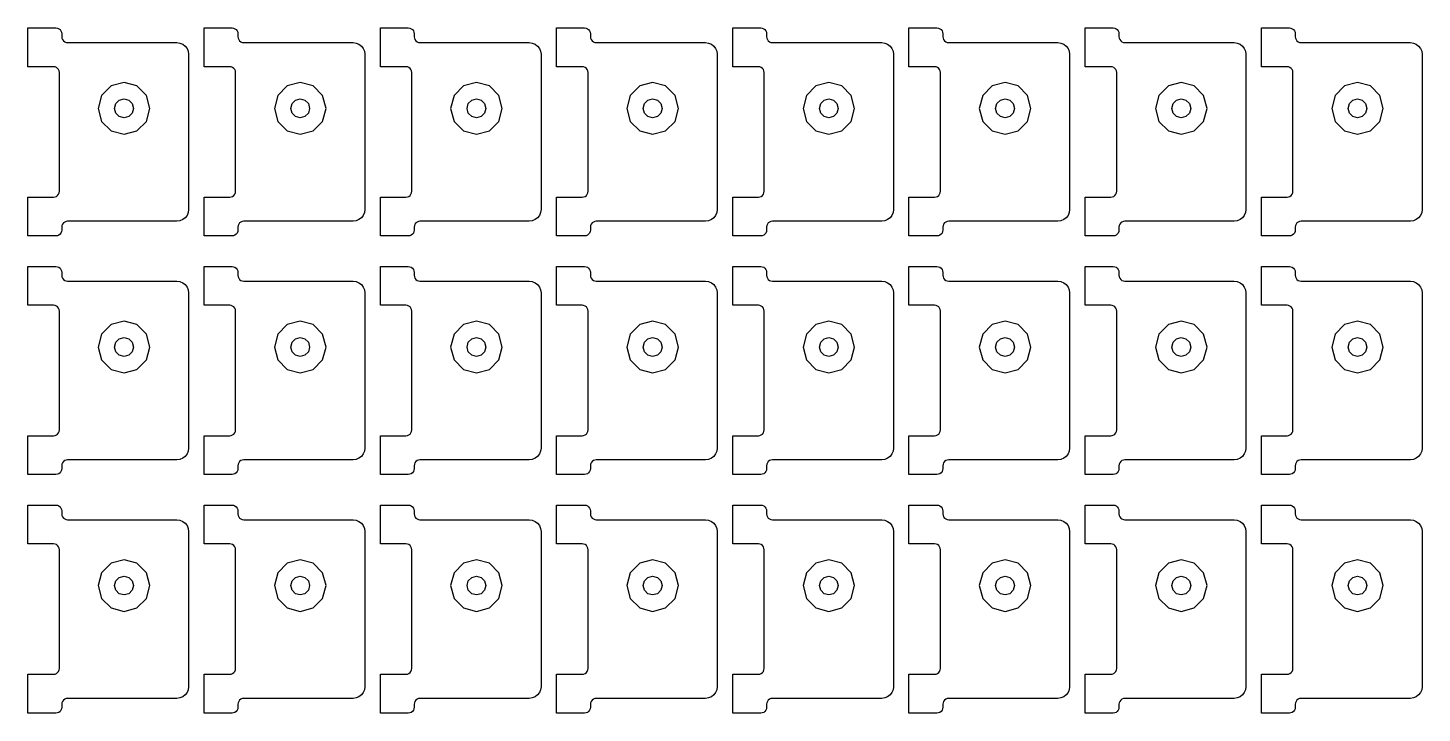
# Model space of a CAD drawing. Extents: x 11 to 212, y 11 to 212.
# Drawn here: x 67 to 80.96, y 97.02 to 103.88 of the extents above; entities that cross this region are included whole.
import ezdxf

# ---------------------------------------------------------------- set-up
doc = ezdxf.new("R2010")
doc.units = 0
doc.layers.add('G', color=7, linetype='continuous')

msp = doc.modelspace()

# ---------------------------------------------------------------- linework, layer by layer
at = {"layer": 'G'}
for points in [[(67.259, 102.188), (67.274, 102.19), (67.288, 102.196), (67.3, 102.205), (67.31, 102.218), (67.316, 102.232), (67.318, 102.247), (67.318, 103.435), (67.316, 103.451), (67.31, 103.465), (67.3, 103.477), (67.288, 103.486), (67.274, 103.492), (67.259, 103.494), (67.002, 103.494), (67.002, 103.882), (67.282, 103.882), (67.298, 103.88), (67.312, 103.874), (67.324, 103.865), (67.333, 103.853), (67.339, 103.839), (67.341, 103.824), (67.341, 103.794), (67.343, 103.779), (67.349, 103.765), (67.358, 103.753), (67.371, 103.743), (67.385, 103.737), (67.4, 103.735), (68.494, 103.735), (68.525, 103.731), (68.553, 103.72), (68.577, 103.701), (68.596, 103.676), (68.608, 103.648), (68.612, 103.618), (68.612, 102.065), (68.608, 102.034), (68.596, 102.006), (68.577, 101.982), (68.553, 101.963), (68.525, 101.951), (68.494, 101.947), (67.4, 101.947), (67.385, 101.945), (67.371, 101.939), (67.358, 101.93), (67.349, 101.918), (67.343, 101.903), (67.341, 101.888), (67.341, 101.859), (67.339, 101.844), (67.333, 101.829), (67.324, 101.817), (67.312, 101.808), (67.298, 101.802), (67.282, 101.8), (67.002, 101.8), (67.002, 102.188)], [(69.024, 102.188), (69.039, 102.19), (69.053, 102.196), (69.065, 102.205), (69.074, 102.218), (69.08, 102.232), (69.082, 102.247), (69.082, 103.435), (69.08, 103.451), (69.074, 103.465), (69.065, 103.477), (69.053, 103.486), (69.039, 103.492), (69.024, 103.494), (68.767, 103.494), (68.767, 103.882), (69.047, 103.882), (69.062, 103.88), (69.076, 103.874), (69.089, 103.865), (69.098, 103.853), (69.104, 103.839), (69.106, 103.824), (69.106, 103.794), (69.108, 103.779), (69.114, 103.765), (69.123, 103.753), (69.135, 103.743), (69.149, 103.737), (69.165, 103.735), (70.259, 103.735), (70.289, 103.731), (70.318, 103.72), (70.342, 103.701), (70.361, 103.676), (70.372, 103.648), (70.376, 103.618), (70.376, 102.065), (70.372, 102.034), (70.361, 102.006), (70.342, 101.982), (70.318, 101.963), (70.289, 101.951), (70.259, 101.947), (69.165, 101.947), (69.149, 101.945), (69.135, 101.939), (69.123, 101.93), (69.114, 101.918), (69.108, 101.903), (69.106, 101.888), (69.106, 101.859), (69.104, 101.844), (69.098, 101.829), (69.089, 101.817), (69.076, 101.808), (69.062, 101.802), (69.047, 101.8), (68.767, 101.8), (68.767, 102.188)], [(70.788, 102.188), (70.803, 102.19), (70.818, 102.196), (70.83, 102.205), (70.839, 102.218), (70.845, 102.232), (70.847, 102.247), (70.847, 103.435), (70.845, 103.451), (70.839, 103.465), (70.83, 103.477), (70.818, 103.486), (70.803, 103.492), (70.788, 103.494), (70.532, 103.494), (70.532, 103.882), (70.812, 103.882), (70.827, 103.88), (70.841, 103.874), (70.853, 103.865), (70.863, 103.853), (70.869, 103.839), (70.871, 103.824), (70.871, 103.794), (70.873, 103.779), (70.878, 103.765), (70.888, 103.753), (70.9, 103.743), (70.914, 103.737), (70.929, 103.735), (72.024, 103.735), (72.054, 103.731), (72.082, 103.72), (72.107, 103.701), (72.125, 103.676), (72.137, 103.648), (72.141, 103.618), (72.141, 102.065), (72.137, 102.034), (72.125, 102.006), (72.107, 101.982), (72.082, 101.963), (72.054, 101.951), (72.024, 101.947), (70.929, 101.947), (70.914, 101.945), (70.9, 101.939), (70.888, 101.93), (70.878, 101.918), (70.873, 101.903), (70.871, 101.888), (70.871, 101.859), (70.869, 101.844), (70.863, 101.829), (70.853, 101.817), (70.841, 101.808), (70.827, 101.802), (70.812, 101.8), (70.532, 101.8), (70.532, 102.188)], [(72.553, 102.188), (72.568, 102.19), (72.582, 102.196), (72.595, 102.205), (72.604, 102.218), (72.61, 102.232), (72.612, 102.247), (72.612, 103.435), (72.61, 103.451), (72.604, 103.465), (72.595, 103.477), (72.582, 103.486), (72.568, 103.492), (72.553, 103.494), (72.296, 103.494), (72.296, 103.882), (72.576, 103.882), (72.592, 103.88), (72.606, 103.874), (72.618, 103.865), (72.627, 103.853), (72.633, 103.839), (72.635, 103.824), (72.635, 103.794), (72.637, 103.779), (72.643, 103.765), (72.653, 103.753), (72.665, 103.743), (72.679, 103.737), (72.694, 103.735), (73.788, 103.735), (73.819, 103.731), (73.847, 103.72), (73.871, 103.701), (73.89, 103.676), (73.902, 103.648), (73.906, 103.618), (73.906, 102.065), (73.902, 102.034), (73.89, 102.006), (73.871, 101.982), (73.847, 101.963), (73.819, 101.951), (73.788, 101.947), (72.694, 101.947), (72.679, 101.945), (72.665, 101.939), (72.653, 101.93), (72.643, 101.918), (72.637, 101.903), (72.635, 101.888), (72.635, 101.859), (72.633, 101.844), (72.627, 101.829), (72.618, 101.817), (72.606, 101.808), (72.592, 101.802), (72.576, 101.8), (72.296, 101.8), (72.296, 102.188)], [(74.318, 102.188), (74.333, 102.19), (74.347, 102.196), (74.359, 102.205), (74.369, 102.218), (74.374, 102.232), (74.376, 102.247), (74.376, 103.435), (74.374, 103.451), (74.369, 103.465), (74.359, 103.477), (74.347, 103.486), (74.333, 103.492), (74.318, 103.494), (74.061, 103.494), (74.061, 103.882), (74.341, 103.882), (74.356, 103.88), (74.371, 103.874), (74.383, 103.865), (74.392, 103.853), (74.398, 103.839), (74.4, 103.824), (74.4, 103.794), (74.402, 103.779), (74.408, 103.765), (74.417, 103.753), (74.429, 103.743), (74.444, 103.737), (74.459, 103.735), (75.553, 103.735), (75.583, 103.731), (75.612, 103.72), (75.636, 103.701), (75.655, 103.676), (75.667, 103.648), (75.671, 103.618), (75.671, 102.065), (75.667, 102.034), (75.655, 102.006), (75.636, 101.982), (75.612, 101.963), (75.583, 101.951), (75.553, 101.947), (74.459, 101.947), (74.444, 101.945), (74.429, 101.939), (74.417, 101.93), (74.408, 101.918), (74.402, 101.903), (74.4, 101.888), (74.4, 101.859), (74.398, 101.844), (74.392, 101.829), (74.383, 101.817), (74.371, 101.808), (74.356, 101.802), (74.341, 101.8), (74.061, 101.8), (74.061, 102.188)], [(76.082, 102.188), (76.098, 102.19), (76.112, 102.196), (76.124, 102.205), (76.133, 102.218), (76.139, 102.232), (76.141, 102.247), (76.141, 103.435), (76.139, 103.451), (76.133, 103.465), (76.124, 103.477), (76.112, 103.486), (76.098, 103.492), (76.082, 103.494), (75.826, 103.494), (75.826, 103.882), (76.106, 103.882), (76.121, 103.88), (76.135, 103.874), (76.147, 103.865), (76.157, 103.853), (76.163, 103.839), (76.165, 103.824), (76.165, 103.794), (76.167, 103.779), (76.173, 103.765), (76.182, 103.753), (76.194, 103.743), (76.208, 103.737), (76.224, 103.735), (77.318, 103.735), (77.348, 103.731), (77.376, 103.72), (77.401, 103.701), (77.42, 103.676), (77.431, 103.648), (77.435, 103.618), (77.435, 102.065), (77.431, 102.034), (77.42, 102.006), (77.401, 101.982), (77.376, 101.963), (77.348, 101.951), (77.318, 101.947), (76.224, 101.947), (76.208, 101.945), (76.194, 101.939), (76.182, 101.93), (76.173, 101.918), (76.167, 101.903), (76.165, 101.888), (76.165, 101.859), (76.163, 101.844), (76.157, 101.829), (76.147, 101.817), (76.135, 101.808), (76.121, 101.802), (76.106, 101.8), (75.826, 101.8), (75.826, 102.188)], [(77.847, 102.188), (77.862, 102.19), (77.876, 102.196), (77.889, 102.205), (77.898, 102.218), (77.904, 102.232), (77.906, 102.247), (77.906, 103.435), (77.904, 103.451), (77.898, 103.465), (77.889, 103.477), (77.876, 103.486), (77.862, 103.492), (77.847, 103.494), (77.591, 103.494), (77.591, 103.882), (77.871, 103.882), (77.886, 103.88), (77.9, 103.874), (77.912, 103.865), (77.922, 103.853), (77.927, 103.839), (77.929, 103.824), (77.929, 103.794), (77.931, 103.779), (77.937, 103.765), (77.947, 103.753), (77.959, 103.743), (77.973, 103.737), (77.988, 103.735), (79.082, 103.735), (79.113, 103.731), (79.141, 103.72), (79.166, 103.701), (79.184, 103.676), (79.196, 103.648), (79.2, 103.618), (79.2, 102.065), (79.196, 102.034), (79.184, 102.006), (79.166, 101.982), (79.141, 101.963), (79.113, 101.951), (79.082, 101.947), (77.988, 101.947), (77.973, 101.945), (77.959, 101.939), (77.947, 101.93), (77.937, 101.918), (77.931, 101.903), (77.929, 101.888), (77.929, 101.859), (77.927, 101.844), (77.922, 101.829), (77.912, 101.817), (77.9, 101.808), (77.886, 101.802), (77.871, 101.8), (77.591, 101.8), (77.591, 102.188)], [(79.612, 102.188), (79.627, 102.19), (79.641, 102.196), (79.653, 102.205), (79.663, 102.218), (79.669, 102.232), (79.671, 102.247), (79.671, 103.435), (79.669, 103.451), (79.663, 103.465), (79.653, 103.477), (79.641, 103.486), (79.627, 103.492), (79.612, 103.494), (79.355, 103.494), (79.355, 103.882), (79.635, 103.882), (79.651, 103.88), (79.665, 103.874), (79.677, 103.865), (79.686, 103.853), (79.692, 103.839), (79.694, 103.824), (79.694, 103.794), (79.696, 103.779), (79.702, 103.765), (79.711, 103.753), (79.724, 103.743), (79.738, 103.737), (79.753, 103.735), (80.847, 103.735), (80.878, 103.731), (80.906, 103.72), (80.93, 103.701), (80.949, 103.676), (80.961, 103.648), (80.965, 103.618), (80.965, 102.065), (80.961, 102.034), (80.949, 102.006), (80.93, 101.982), (80.906, 101.963), (80.878, 101.951), (80.847, 101.947), (79.753, 101.947), (79.738, 101.945), (79.724, 101.939), (79.711, 101.93), (79.702, 101.918), (79.696, 101.903), (79.694, 101.888), (79.694, 101.859), (79.692, 101.844), (79.686, 101.829), (79.677, 101.817), (79.665, 101.808), (79.651, 101.802), (79.635, 101.8), (79.355, 101.8), (79.355, 102.188)], [(68.189, 102.947), (68.224, 103.076), (68.189, 103.206), (68.094, 103.301), (67.965, 103.335), (67.835, 103.301), (67.741, 103.206), (67.706, 103.076), (67.741, 102.947), (67.835, 102.852), (67.965, 102.818), (68.094, 102.852)], [(69.954, 102.947), (69.988, 103.076), (69.954, 103.206), (69.859, 103.301), (69.729, 103.335), (69.6, 103.301), (69.505, 103.206), (69.471, 103.076), (69.505, 102.947), (69.6, 102.852), (69.729, 102.818), (69.859, 102.852)], [(71.718, 102.947), (71.753, 103.076), (71.718, 103.206), (71.624, 103.301), (71.494, 103.335), (71.365, 103.301), (71.27, 103.206), (71.235, 103.076), (71.27, 102.947), (71.365, 102.852), (71.494, 102.818), (71.624, 102.852)], [(73.483, 102.947), (73.518, 103.076), (73.483, 103.206), (73.388, 103.301), (73.259, 103.335), (73.129, 103.301), (73.035, 103.206), (73, 103.076), (73.035, 102.947), (73.129, 102.852), (73.259, 102.818), (73.388, 102.852)], [(75.248, 102.947), (75.282, 103.076), (75.248, 103.206), (75.153, 103.301), (75.024, 103.335), (74.894, 103.301), (74.799, 103.206), (74.765, 103.076), (74.799, 102.947), (74.894, 102.852), (75.024, 102.818), (75.153, 102.852)], [(77.012, 102.947), (77.047, 103.076), (77.012, 103.206), (76.918, 103.301), (76.788, 103.335), (76.659, 103.301), (76.564, 103.206), (76.529, 103.076), (76.564, 102.947), (76.659, 102.852), (76.788, 102.818), (76.918, 102.852)], [(78.777, 102.947), (78.812, 103.076), (78.777, 103.206), (78.682, 103.301), (78.553, 103.335), (78.424, 103.301), (78.329, 103.206), (78.294, 103.076), (78.329, 102.947), (78.424, 102.852), (78.553, 102.818), (78.682, 102.852)], [(80.542, 102.947), (80.576, 103.076), (80.542, 103.206), (80.447, 103.301), (80.318, 103.335), (80.188, 103.301), (80.093, 103.206), (80.059, 103.076), (80.093, 102.947), (80.188, 102.852), (80.318, 102.818), (80.447, 102.852)], [(68.059, 103.076), (68.046, 103.029), (68.012, 102.995), (67.965, 102.982), (67.918, 102.995), (67.883, 103.029), (67.871, 103.076), (67.883, 103.124), (67.918, 103.158), (67.965, 103.171), (68.012, 103.158), (68.046, 103.124)], [(69.824, 103.076), (69.811, 103.029), (69.776, 102.995), (69.729, 102.982), (69.682, 102.995), (69.648, 103.029), (69.635, 103.076), (69.648, 103.124), (69.682, 103.158), (69.729, 103.171), (69.776, 103.158), (69.811, 103.124)], [(71.588, 103.076), (71.576, 103.029), (71.541, 102.995), (71.494, 102.982), (71.447, 102.995), (71.413, 103.029), (71.4, 103.076), (71.413, 103.124), (71.447, 103.158), (71.494, 103.171), (71.541, 103.158), (71.576, 103.124)], [(73.353, 103.076), (73.34, 103.029), (73.306, 102.995), (73.259, 102.982), (73.212, 102.995), (73.177, 103.029), (73.165, 103.076), (73.177, 103.124), (73.212, 103.158), (73.259, 103.171), (73.306, 103.158), (73.34, 103.124)], [(75.118, 103.076), (75.105, 103.029), (75.071, 102.995), (75.024, 102.982), (74.976, 102.995), (74.942, 103.029), (74.929, 103.076), (74.942, 103.124), (74.976, 103.158), (75.024, 103.171), (75.071, 103.158), (75.105, 103.124)], [(76.882, 103.076), (76.87, 103.029), (76.835, 102.995), (76.788, 102.982), (76.741, 102.995), (76.707, 103.029), (76.694, 103.076), (76.707, 103.124), (76.741, 103.158), (76.788, 103.171), (76.835, 103.158), (76.87, 103.124)], [(78.647, 103.076), (78.634, 103.029), (78.6, 102.995), (78.553, 102.982), (78.506, 102.995), (78.471, 103.029), (78.459, 103.076), (78.471, 103.124), (78.506, 103.158), (78.553, 103.171), (78.6, 103.158), (78.634, 103.124)], [(80.412, 103.076), (80.399, 103.029), (80.365, 102.995), (80.318, 102.982), (80.271, 102.995), (80.236, 103.029), (80.224, 103.076), (80.236, 103.124), (80.271, 103.158), (80.318, 103.171), (80.365, 103.158), (80.399, 103.124)], [(67.259, 99.8), (67.274, 99.802), (67.288, 99.808), (67.3, 99.817), (67.31, 99.829), (67.316, 99.844), (67.318, 99.859), (67.318, 101.047), (67.316, 101.062), (67.31, 101.076), (67.3, 101.089), (67.288, 101.098), (67.274, 101.104), (67.259, 101.106), (67.002, 101.106), (67.002, 101.494), (67.282, 101.494), (67.298, 101.492), (67.312, 101.486), (67.324, 101.477), (67.333, 101.465), (67.339, 101.451), (67.341, 101.435), (67.341, 101.406), (67.343, 101.391), (67.349, 101.376), (67.358, 101.364), (67.371, 101.355), (67.385, 101.349), (67.4, 101.347), (68.494, 101.347), (68.525, 101.343), (68.553, 101.331), (68.577, 101.313), (68.596, 101.288), (68.608, 101.26), (68.612, 101.229), (68.612, 99.676), (68.608, 99.646), (68.596, 99.618), (68.577, 99.593), (68.553, 99.575), (68.525, 99.563), (68.494, 99.559), (67.4, 99.559), (67.385, 99.557), (67.371, 99.551), (67.358, 99.542), (67.349, 99.529), (67.343, 99.515), (67.341, 99.5), (67.341, 99.471), (67.339, 99.455), (67.333, 99.441), (67.324, 99.429), (67.312, 99.42), (67.298, 99.414), (67.282, 99.412), (67.002, 99.412), (67.002, 99.8)], [(69.024, 99.8), (69.039, 99.802), (69.053, 99.808), (69.065, 99.817), (69.074, 99.829), (69.08, 99.844), (69.082, 99.859), (69.082, 101.047), (69.08, 101.062), (69.074, 101.076), (69.065, 101.089), (69.053, 101.098), (69.039, 101.104), (69.024, 101.106), (68.767, 101.106), (68.767, 101.494), (69.047, 101.494), (69.062, 101.492), (69.076, 101.486), (69.089, 101.477), (69.098, 101.465), (69.104, 101.451), (69.106, 101.435), (69.106, 101.406), (69.108, 101.391), (69.114, 101.376), (69.123, 101.364), (69.135, 101.355), (69.149, 101.349), (69.165, 101.347), (70.259, 101.347), (70.289, 101.343), (70.318, 101.331), (70.342, 101.313), (70.361, 101.288), (70.372, 101.26), (70.376, 101.229), (70.376, 99.676), (70.372, 99.646), (70.361, 99.618), (70.342, 99.593), (70.318, 99.575), (70.289, 99.563), (70.259, 99.559), (69.165, 99.559), (69.149, 99.557), (69.135, 99.551), (69.123, 99.542), (69.114, 99.529), (69.108, 99.515), (69.106, 99.5), (69.106, 99.471), (69.104, 99.455), (69.098, 99.441), (69.089, 99.429), (69.076, 99.42), (69.062, 99.414), (69.047, 99.412), (68.767, 99.412), (68.767, 99.8)], [(70.788, 99.8), (70.803, 99.802), (70.818, 99.808), (70.83, 99.817), (70.839, 99.829), (70.845, 99.844), (70.847, 99.859), (70.847, 101.047), (70.845, 101.062), (70.839, 101.076), (70.83, 101.089), (70.818, 101.098), (70.803, 101.104), (70.788, 101.106), (70.532, 101.106), (70.532, 101.494), (70.812, 101.494), (70.827, 101.492), (70.841, 101.486), (70.853, 101.477), (70.863, 101.465), (70.869, 101.451), (70.871, 101.435), (70.871, 101.406), (70.873, 101.391), (70.878, 101.376), (70.888, 101.364), (70.9, 101.355), (70.914, 101.349), (70.929, 101.347), (72.024, 101.347), (72.054, 101.343), (72.082, 101.331), (72.107, 101.313), (72.125, 101.288), (72.137, 101.26), (72.141, 101.229), (72.141, 99.676), (72.137, 99.646), (72.125, 99.618), (72.107, 99.593), (72.082, 99.575), (72.054, 99.563), (72.024, 99.559), (70.929, 99.559), (70.914, 99.557), (70.9, 99.551), (70.888, 99.542), (70.878, 99.529), (70.873, 99.515), (70.871, 99.5), (70.871, 99.471), (70.869, 99.455), (70.863, 99.441), (70.853, 99.429), (70.841, 99.42), (70.827, 99.414), (70.812, 99.412), (70.532, 99.412), (70.532, 99.8)], [(72.553, 99.8), (72.568, 99.802), (72.582, 99.808), (72.595, 99.817), (72.604, 99.829), (72.61, 99.844), (72.612, 99.859), (72.612, 101.047), (72.61, 101.062), (72.604, 101.076), (72.595, 101.089), (72.582, 101.098), (72.568, 101.104), (72.553, 101.106), (72.296, 101.106), (72.296, 101.494), (72.576, 101.494), (72.592, 101.492), (72.606, 101.486), (72.618, 101.477), (72.627, 101.465), (72.633, 101.451), (72.635, 101.435), (72.635, 101.406), (72.637, 101.391), (72.643, 101.376), (72.653, 101.364), (72.665, 101.355), (72.679, 101.349), (72.694, 101.347), (73.788, 101.347), (73.819, 101.343), (73.847, 101.331), (73.871, 101.313), (73.89, 101.288), (73.902, 101.26), (73.906, 101.229), (73.906, 99.676), (73.902, 99.646), (73.89, 99.618), (73.871, 99.593), (73.847, 99.575), (73.819, 99.563), (73.788, 99.559), (72.694, 99.559), (72.679, 99.557), (72.665, 99.551), (72.653, 99.542), (72.643, 99.529), (72.637, 99.515), (72.635, 99.5), (72.635, 99.471), (72.633, 99.455), (72.627, 99.441), (72.618, 99.429), (72.606, 99.42), (72.592, 99.414), (72.576, 99.412), (72.296, 99.412), (72.296, 99.8)], [(74.318, 99.8), (74.333, 99.802), (74.347, 99.808), (74.359, 99.817), (74.369, 99.829), (74.374, 99.844), (74.376, 99.859), (74.376, 101.047), (74.374, 101.062), (74.369, 101.076), (74.359, 101.089), (74.347, 101.098), (74.333, 101.104), (74.318, 101.106), (74.061, 101.106), (74.061, 101.494), (74.341, 101.494), (74.356, 101.492), (74.371, 101.486), (74.383, 101.477), (74.392, 101.465), (74.398, 101.451), (74.4, 101.435), (74.4, 101.406), (74.402, 101.391), (74.408, 101.376), (74.417, 101.364), (74.429, 101.355), (74.444, 101.349), (74.459, 101.347), (75.553, 101.347), (75.583, 101.343), (75.612, 101.331), (75.636, 101.313), (75.655, 101.288), (75.667, 101.26), (75.671, 101.229), (75.671, 99.676), (75.667, 99.646), (75.655, 99.618), (75.636, 99.593), (75.612, 99.575), (75.583, 99.563), (75.553, 99.559), (74.459, 99.559), (74.444, 99.557), (74.429, 99.551), (74.417, 99.542), (74.408, 99.529), (74.402, 99.515), (74.4, 99.5), (74.4, 99.471), (74.398, 99.455), (74.392, 99.441), (74.383, 99.429), (74.371, 99.42), (74.356, 99.414), (74.341, 99.412), (74.061, 99.412), (74.061, 99.8)], [(76.082, 99.8), (76.098, 99.802), (76.112, 99.808), (76.124, 99.817), (76.133, 99.829), (76.139, 99.844), (76.141, 99.859), (76.141, 101.047), (76.139, 101.062), (76.133, 101.076), (76.124, 101.089), (76.112, 101.098), (76.098, 101.104), (76.082, 101.106), (75.826, 101.106), (75.826, 101.494), (76.106, 101.494), (76.121, 101.492), (76.135, 101.486), (76.147, 101.477), (76.157, 101.465), (76.163, 101.451), (76.165, 101.435), (76.165, 101.406), (76.167, 101.391), (76.173, 101.376), (76.182, 101.364), (76.194, 101.355), (76.208, 101.349), (76.224, 101.347), (77.318, 101.347), (77.348, 101.343), (77.376, 101.331), (77.401, 101.313), (77.42, 101.288), (77.431, 101.26), (77.435, 101.229), (77.435, 99.676), (77.431, 99.646), (77.42, 99.618), (77.401, 99.593), (77.376, 99.575), (77.348, 99.563), (77.318, 99.559), (76.224, 99.559), (76.208, 99.557), (76.194, 99.551), (76.182, 99.542), (76.173, 99.529), (76.167, 99.515), (76.165, 99.5), (76.165, 99.471), (76.163, 99.455), (76.157, 99.441), (76.147, 99.429), (76.135, 99.42), (76.121, 99.414), (76.106, 99.412), (75.826, 99.412), (75.826, 99.8)], [(77.847, 99.8), (77.862, 99.802), (77.876, 99.808), (77.889, 99.817), (77.898, 99.829), (77.904, 99.844), (77.906, 99.859), (77.906, 101.047), (77.904, 101.062), (77.898, 101.076), (77.889, 101.089), (77.876, 101.098), (77.862, 101.104), (77.847, 101.106), (77.591, 101.106), (77.591, 101.494), (77.871, 101.494), (77.886, 101.492), (77.9, 101.486), (77.912, 101.477), (77.922, 101.465), (77.927, 101.451), (77.929, 101.435), (77.929, 101.406), (77.931, 101.391), (77.937, 101.376), (77.947, 101.364), (77.959, 101.355), (77.973, 101.349), (77.988, 101.347), (79.082, 101.347), (79.113, 101.343), (79.141, 101.331), (79.166, 101.313), (79.184, 101.288), (79.196, 101.26), (79.2, 101.229), (79.2, 99.676), (79.196, 99.646), (79.184, 99.618), (79.166, 99.593), (79.141, 99.575), (79.113, 99.563), (79.082, 99.559), (77.988, 99.559), (77.973, 99.557), (77.959, 99.551), (77.947, 99.542), (77.937, 99.529), (77.931, 99.515), (77.929, 99.5), (77.929, 99.471), (77.927, 99.455), (77.922, 99.441), (77.912, 99.429), (77.9, 99.42), (77.886, 99.414), (77.871, 99.412), (77.591, 99.412), (77.591, 99.8)], [(79.612, 99.8), (79.627, 99.802), (79.641, 99.808), (79.653, 99.817), (79.663, 99.829), (79.669, 99.844), (79.671, 99.859), (79.671, 101.047), (79.669, 101.062), (79.663, 101.076), (79.653, 101.089), (79.641, 101.098), (79.627, 101.104), (79.612, 101.106), (79.355, 101.106), (79.355, 101.494), (79.635, 101.494), (79.651, 101.492), (79.665, 101.486), (79.677, 101.477), (79.686, 101.465), (79.692, 101.451), (79.694, 101.435), (79.694, 101.406), (79.696, 101.391), (79.702, 101.376), (79.711, 101.364), (79.724, 101.355), (79.738, 101.349), (79.753, 101.347), (80.847, 101.347), (80.878, 101.343), (80.906, 101.331), (80.93, 101.313), (80.949, 101.288), (80.961, 101.26), (80.965, 101.229), (80.965, 99.676), (80.961, 99.646), (80.949, 99.618), (80.93, 99.593), (80.906, 99.575), (80.878, 99.563), (80.847, 99.559), (79.753, 99.559), (79.738, 99.557), (79.724, 99.551), (79.711, 99.542), (79.702, 99.529), (79.696, 99.515), (79.694, 99.5), (79.694, 99.471), (79.692, 99.455), (79.686, 99.441), (79.677, 99.429), (79.665, 99.42), (79.651, 99.414), (79.635, 99.412), (79.355, 99.412), (79.355, 99.8)], [(68.189, 100.559), (68.224, 100.688), (68.189, 100.818), (68.094, 100.912), (67.965, 100.947), (67.835, 100.912), (67.741, 100.818), (67.706, 100.688), (67.741, 100.559), (67.835, 100.464), (67.965, 100.429), (68.094, 100.464)], [(69.954, 100.559), (69.988, 100.688), (69.954, 100.818), (69.859, 100.912), (69.729, 100.947), (69.6, 100.912), (69.505, 100.818), (69.471, 100.688), (69.505, 100.559), (69.6, 100.464), (69.729, 100.429), (69.859, 100.464)], [(71.718, 100.559), (71.753, 100.688), (71.718, 100.818), (71.624, 100.912), (71.494, 100.947), (71.365, 100.912), (71.27, 100.818), (71.235, 100.688), (71.27, 100.559), (71.365, 100.464), (71.494, 100.429), (71.624, 100.464)], [(73.483, 100.559), (73.518, 100.688), (73.483, 100.818), (73.388, 100.912), (73.259, 100.947), (73.129, 100.912), (73.035, 100.818), (73, 100.688), (73.035, 100.559), (73.129, 100.464), (73.259, 100.429), (73.388, 100.464)], [(75.248, 100.559), (75.282, 100.688), (75.248, 100.818), (75.153, 100.912), (75.024, 100.947), (74.894, 100.912), (74.799, 100.818), (74.765, 100.688), (74.799, 100.559), (74.894, 100.464), (75.024, 100.429), (75.153, 100.464)], [(77.012, 100.559), (77.047, 100.688), (77.012, 100.818), (76.918, 100.912), (76.788, 100.947), (76.659, 100.912), (76.564, 100.818), (76.529, 100.688), (76.564, 100.559), (76.659, 100.464), (76.788, 100.429), (76.918, 100.464)], [(78.777, 100.559), (78.812, 100.688), (78.777, 100.818), (78.682, 100.912), (78.553, 100.947), (78.424, 100.912), (78.329, 100.818), (78.294, 100.688), (78.329, 100.559), (78.424, 100.464), (78.553, 100.429), (78.682, 100.464)], [(80.542, 100.559), (80.576, 100.688), (80.542, 100.818), (80.447, 100.912), (80.318, 100.947), (80.188, 100.912), (80.093, 100.818), (80.059, 100.688), (80.093, 100.559), (80.188, 100.464), (80.318, 100.429), (80.447, 100.464)], [(68.059, 100.688), (68.046, 100.641), (68.012, 100.607), (67.965, 100.594), (67.918, 100.607), (67.883, 100.641), (67.871, 100.688), (67.883, 100.735), (67.918, 100.77), (67.965, 100.782), (68.012, 100.77), (68.046, 100.735)], [(69.824, 100.688), (69.811, 100.641), (69.776, 100.607), (69.729, 100.594), (69.682, 100.607), (69.648, 100.641), (69.635, 100.688), (69.648, 100.735), (69.682, 100.77), (69.729, 100.782), (69.776, 100.77), (69.811, 100.735)], [(71.588, 100.688), (71.576, 100.641), (71.541, 100.607), (71.494, 100.594), (71.447, 100.607), (71.413, 100.641), (71.4, 100.688), (71.413, 100.735), (71.447, 100.77), (71.494, 100.782), (71.541, 100.77), (71.576, 100.735)], [(73.353, 100.688), (73.34, 100.641), (73.306, 100.607), (73.259, 100.594), (73.212, 100.607), (73.177, 100.641), (73.165, 100.688), (73.177, 100.735), (73.212, 100.77), (73.259, 100.782), (73.306, 100.77), (73.34, 100.735)], [(75.118, 100.688), (75.105, 100.641), (75.071, 100.607), (75.024, 100.594), (74.976, 100.607), (74.942, 100.641), (74.929, 100.688), (74.942, 100.735), (74.976, 100.77), (75.024, 100.782), (75.071, 100.77), (75.105, 100.735)], [(76.882, 100.688), (76.87, 100.641), (76.835, 100.607), (76.788, 100.594), (76.741, 100.607), (76.707, 100.641), (76.694, 100.688), (76.707, 100.735), (76.741, 100.77), (76.788, 100.782), (76.835, 100.77), (76.87, 100.735)], [(78.647, 100.688), (78.634, 100.641), (78.6, 100.607), (78.553, 100.594), (78.506, 100.607), (78.471, 100.641), (78.459, 100.688), (78.471, 100.735), (78.506, 100.77), (78.553, 100.782), (78.6, 100.77), (78.634, 100.735)], [(80.412, 100.688), (80.399, 100.641), (80.365, 100.607), (80.318, 100.594), (80.271, 100.607), (80.236, 100.641), (80.224, 100.688), (80.236, 100.735), (80.271, 100.77), (80.318, 100.782), (80.365, 100.77), (80.399, 100.735)], [(67.259, 97.412), (67.274, 97.414), (67.288, 97.42), (67.3, 97.429), (67.31, 97.441), (67.316, 97.455), (67.318, 97.471), (67.318, 98.659), (67.316, 98.674), (67.31, 98.688), (67.3, 98.7), (67.288, 98.71), (67.274, 98.716), (67.259, 98.718), (67.002, 98.718), (67.002, 99.106), (67.282, 99.106), (67.298, 99.104), (67.312, 99.098), (67.324, 99.089), (67.333, 99.076), (67.339, 99.062), (67.341, 99.047), (67.341, 99.018), (67.343, 99.002), (67.349, 98.988), (67.358, 98.976), (67.371, 98.967), (67.385, 98.961), (67.4, 98.959), (68.494, 98.959), (68.525, 98.955), (68.553, 98.943), (68.577, 98.924), (68.596, 98.9), (68.608, 98.872), (68.612, 98.841), (68.612, 97.288), (68.608, 97.258), (68.596, 97.229), (68.577, 97.205), (68.553, 97.186), (68.525, 97.175), (68.494, 97.171), (67.4, 97.171), (67.385, 97.169), (67.371, 97.163), (67.358, 97.153), (67.349, 97.141), (67.343, 97.127), (67.341, 97.112), (67.341, 97.082), (67.339, 97.067), (67.333, 97.053), (67.324, 97.041), (67.312, 97.031), (67.298, 97.026), (67.282, 97.024), (67.002, 97.024), (67.002, 97.412)], [(69.024, 97.412), (69.039, 97.414), (69.053, 97.42), (69.065, 97.429), (69.074, 97.441), (69.08, 97.455), (69.082, 97.471), (69.082, 98.659), (69.08, 98.674), (69.074, 98.688), (69.065, 98.7), (69.053, 98.71), (69.039, 98.716), (69.024, 98.718), (68.767, 98.718), (68.767, 99.106), (69.047, 99.106), (69.062, 99.104), (69.076, 99.098), (69.089, 99.089), (69.098, 99.076), (69.104, 99.062), (69.106, 99.047), (69.106, 99.018), (69.108, 99.002), (69.114, 98.988), (69.123, 98.976), (69.135, 98.967), (69.149, 98.961), (69.165, 98.959), (70.259, 98.959), (70.289, 98.955), (70.318, 98.943), (70.342, 98.924), (70.361, 98.9), (70.372, 98.872), (70.376, 98.841), (70.376, 97.288), (70.372, 97.258), (70.361, 97.229), (70.342, 97.205), (70.318, 97.186), (70.289, 97.175), (70.259, 97.171), (69.165, 97.171), (69.149, 97.169), (69.135, 97.163), (69.123, 97.153), (69.114, 97.141), (69.108, 97.127), (69.106, 97.112), (69.106, 97.082), (69.104, 97.067), (69.098, 97.053), (69.089, 97.041), (69.076, 97.031), (69.062, 97.026), (69.047, 97.024), (68.767, 97.024), (68.767, 97.412)], [(70.788, 97.412), (70.803, 97.414), (70.818, 97.42), (70.83, 97.429), (70.839, 97.441), (70.845, 97.455), (70.847, 97.471), (70.847, 98.659), (70.845, 98.674), (70.839, 98.688), (70.83, 98.7), (70.818, 98.71), (70.803, 98.716), (70.788, 98.718), (70.532, 98.718), (70.532, 99.106), (70.812, 99.106), (70.827, 99.104), (70.841, 99.098), (70.853, 99.089), (70.863, 99.076), (70.869, 99.062), (70.871, 99.047), (70.871, 99.018), (70.873, 99.002), (70.878, 98.988), (70.888, 98.976), (70.9, 98.967), (70.914, 98.961), (70.929, 98.959), (72.024, 98.959), (72.054, 98.955), (72.082, 98.943), (72.107, 98.924), (72.125, 98.9), (72.137, 98.872), (72.141, 98.841), (72.141, 97.288), (72.137, 97.258), (72.125, 97.229), (72.107, 97.205), (72.082, 97.186), (72.054, 97.175), (72.024, 97.171), (70.929, 97.171), (70.914, 97.169), (70.9, 97.163), (70.888, 97.153), (70.878, 97.141), (70.873, 97.127), (70.871, 97.112), (70.871, 97.082), (70.869, 97.067), (70.863, 97.053), (70.853, 97.041), (70.841, 97.031), (70.827, 97.026), (70.812, 97.024), (70.532, 97.024), (70.532, 97.412)], [(72.553, 97.412), (72.568, 97.414), (72.582, 97.42), (72.595, 97.429), (72.604, 97.441), (72.61, 97.455), (72.612, 97.471), (72.612, 98.659), (72.61, 98.674), (72.604, 98.688), (72.595, 98.7), (72.582, 98.71), (72.568, 98.716), (72.553, 98.718), (72.296, 98.718), (72.296, 99.106), (72.576, 99.106), (72.592, 99.104), (72.606, 99.098), (72.618, 99.089), (72.627, 99.076), (72.633, 99.062), (72.635, 99.047), (72.635, 99.018), (72.637, 99.002), (72.643, 98.988), (72.653, 98.976), (72.665, 98.967), (72.679, 98.961), (72.694, 98.959), (73.788, 98.959), (73.819, 98.955), (73.847, 98.943), (73.871, 98.924), (73.89, 98.9), (73.902, 98.872), (73.906, 98.841), (73.906, 97.288), (73.902, 97.258), (73.89, 97.229), (73.871, 97.205), (73.847, 97.186), (73.819, 97.175), (73.788, 97.171), (72.694, 97.171), (72.679, 97.169), (72.665, 97.163), (72.653, 97.153), (72.643, 97.141), (72.637, 97.127), (72.635, 97.112), (72.635, 97.082), (72.633, 97.067), (72.627, 97.053), (72.618, 97.041), (72.606, 97.031), (72.592, 97.026), (72.576, 97.024), (72.296, 97.024), (72.296, 97.412)], [(74.318, 97.412), (74.333, 97.414), (74.347, 97.42), (74.359, 97.429), (74.369, 97.441), (74.374, 97.455), (74.376, 97.471), (74.376, 98.659), (74.374, 98.674), (74.369, 98.688), (74.359, 98.7), (74.347, 98.71), (74.333, 98.716), (74.318, 98.718), (74.061, 98.718), (74.061, 99.106), (74.341, 99.106), (74.356, 99.104), (74.371, 99.098), (74.383, 99.089), (74.392, 99.076), (74.398, 99.062), (74.4, 99.047), (74.4, 99.018), (74.402, 99.002), (74.408, 98.988), (74.417, 98.976), (74.429, 98.967), (74.444, 98.961), (74.459, 98.959), (75.553, 98.959), (75.583, 98.955), (75.612, 98.943), (75.636, 98.924), (75.655, 98.9), (75.667, 98.872), (75.671, 98.841), (75.671, 97.288), (75.667, 97.258), (75.655, 97.229), (75.636, 97.205), (75.612, 97.186), (75.583, 97.175), (75.553, 97.171), (74.459, 97.171), (74.444, 97.169), (74.429, 97.163), (74.417, 97.153), (74.408, 97.141), (74.402, 97.127), (74.4, 97.112), (74.4, 97.082), (74.398, 97.067), (74.392, 97.053), (74.383, 97.041), (74.371, 97.031), (74.356, 97.026), (74.341, 97.024), (74.061, 97.024), (74.061, 97.412)], [(76.082, 97.412), (76.098, 97.414), (76.112, 97.42), (76.124, 97.429), (76.133, 97.441), (76.139, 97.455), (76.141, 97.471), (76.141, 98.659), (76.139, 98.674), (76.133, 98.688), (76.124, 98.7), (76.112, 98.71), (76.098, 98.716), (76.082, 98.718), (75.826, 98.718), (75.826, 99.106), (76.106, 99.106), (76.121, 99.104), (76.135, 99.098), (76.147, 99.089), (76.157, 99.076), (76.163, 99.062), (76.165, 99.047), (76.165, 99.018), (76.167, 99.002), (76.173, 98.988), (76.182, 98.976), (76.194, 98.967), (76.208, 98.961), (76.224, 98.959), (77.318, 98.959), (77.348, 98.955), (77.376, 98.943), (77.401, 98.924), (77.42, 98.9), (77.431, 98.872), (77.435, 98.841), (77.435, 97.288), (77.431, 97.258), (77.42, 97.229), (77.401, 97.205), (77.376, 97.186), (77.348, 97.175), (77.318, 97.171), (76.224, 97.171), (76.208, 97.169), (76.194, 97.163), (76.182, 97.153), (76.173, 97.141), (76.167, 97.127), (76.165, 97.112), (76.165, 97.082), (76.163, 97.067), (76.157, 97.053), (76.147, 97.041), (76.135, 97.031), (76.121, 97.026), (76.106, 97.024), (75.826, 97.024), (75.826, 97.412)], [(77.847, 97.412), (77.862, 97.414), (77.876, 97.42), (77.889, 97.429), (77.898, 97.441), (77.904, 97.455), (77.906, 97.471), (77.906, 98.659), (77.904, 98.674), (77.898, 98.688), (77.889, 98.7), (77.876, 98.71), (77.862, 98.716), (77.847, 98.718), (77.591, 98.718), (77.591, 99.106), (77.871, 99.106), (77.886, 99.104), (77.9, 99.098), (77.912, 99.089), (77.922, 99.076), (77.927, 99.062), (77.929, 99.047), (77.929, 99.018), (77.931, 99.002), (77.937, 98.988), (77.947, 98.976), (77.959, 98.967), (77.973, 98.961), (77.988, 98.959), (79.082, 98.959), (79.113, 98.955), (79.141, 98.943), (79.166, 98.924), (79.184, 98.9), (79.196, 98.872), (79.2, 98.841), (79.2, 97.288), (79.196, 97.258), (79.184, 97.229), (79.166, 97.205), (79.141, 97.186), (79.113, 97.175), (79.082, 97.171), (77.988, 97.171), (77.973, 97.169), (77.959, 97.163), (77.947, 97.153), (77.937, 97.141), (77.931, 97.127), (77.929, 97.112), (77.929, 97.082), (77.927, 97.067), (77.922, 97.053), (77.912, 97.041), (77.9, 97.031), (77.886, 97.026), (77.871, 97.024), (77.591, 97.024), (77.591, 97.412)], [(79.612, 97.412), (79.627, 97.414), (79.641, 97.42), (79.653, 97.429), (79.663, 97.441), (79.669, 97.455), (79.671, 97.471), (79.671, 98.659), (79.669, 98.674), (79.663, 98.688), (79.653, 98.7), (79.641, 98.71), (79.627, 98.716), (79.612, 98.718), (79.355, 98.718), (79.355, 99.106), (79.635, 99.106), (79.651, 99.104), (79.665, 99.098), (79.677, 99.089), (79.686, 99.076), (79.692, 99.062), (79.694, 99.047), (79.694, 99.018), (79.696, 99.002), (79.702, 98.988), (79.711, 98.976), (79.724, 98.967), (79.738, 98.961), (79.753, 98.959), (80.847, 98.959), (80.878, 98.955), (80.906, 98.943), (80.93, 98.924), (80.949, 98.9), (80.961, 98.872), (80.965, 98.841), (80.965, 97.288), (80.961, 97.258), (80.949, 97.229), (80.93, 97.205), (80.906, 97.186), (80.878, 97.175), (80.847, 97.171), (79.753, 97.171), (79.738, 97.169), (79.724, 97.163), (79.711, 97.153), (79.702, 97.141), (79.696, 97.127), (79.694, 97.112), (79.694, 97.082), (79.692, 97.067), (79.686, 97.053), (79.677, 97.041), (79.665, 97.031), (79.651, 97.026), (79.635, 97.024), (79.355, 97.024), (79.355, 97.412)], [(68.189, 98.171), (68.224, 98.3), (68.189, 98.429), (68.094, 98.524), (67.965, 98.559), (67.835, 98.524), (67.741, 98.429), (67.706, 98.3), (67.741, 98.171), (67.835, 98.076), (67.965, 98.041), (68.094, 98.076)], [(69.954, 98.171), (69.988, 98.3), (69.954, 98.429), (69.859, 98.524), (69.729, 98.559), (69.6, 98.524), (69.505, 98.429), (69.471, 98.3), (69.505, 98.171), (69.6, 98.076), (69.729, 98.041), (69.859, 98.076)], [(71.718, 98.171), (71.753, 98.3), (71.718, 98.429), (71.624, 98.524), (71.494, 98.559), (71.365, 98.524), (71.27, 98.429), (71.235, 98.3), (71.27, 98.171), (71.365, 98.076), (71.494, 98.041), (71.624, 98.076)], [(73.483, 98.171), (73.518, 98.3), (73.483, 98.429), (73.388, 98.524), (73.259, 98.559), (73.129, 98.524), (73.035, 98.429), (73, 98.3), (73.035, 98.171), (73.129, 98.076), (73.259, 98.041), (73.388, 98.076)], [(75.248, 98.171), (75.282, 98.3), (75.248, 98.429), (75.153, 98.524), (75.024, 98.559), (74.894, 98.524), (74.799, 98.429), (74.765, 98.3), (74.799, 98.171), (74.894, 98.076), (75.024, 98.041), (75.153, 98.076)], [(77.012, 98.171), (77.047, 98.3), (77.012, 98.429), (76.918, 98.524), (76.788, 98.559), (76.659, 98.524), (76.564, 98.429), (76.529, 98.3), (76.564, 98.171), (76.659, 98.076), (76.788, 98.041), (76.918, 98.076)], [(78.777, 98.171), (78.812, 98.3), (78.777, 98.429), (78.682, 98.524), (78.553, 98.559), (78.424, 98.524), (78.329, 98.429), (78.294, 98.3), (78.329, 98.171), (78.424, 98.076), (78.553, 98.041), (78.682, 98.076)], [(80.542, 98.171), (80.576, 98.3), (80.542, 98.429), (80.447, 98.524), (80.318, 98.559), (80.188, 98.524), (80.093, 98.429), (80.059, 98.3), (80.093, 98.171), (80.188, 98.076), (80.318, 98.041), (80.447, 98.076)], [(68.059, 98.3), (68.046, 98.253), (68.012, 98.218), (67.965, 98.206), (67.918, 98.218), (67.883, 98.253), (67.871, 98.3), (67.883, 98.347), (67.918, 98.382), (67.965, 98.394), (68.012, 98.382), (68.046, 98.347)], [(69.824, 98.3), (69.811, 98.253), (69.776, 98.218), (69.729, 98.206), (69.682, 98.218), (69.648, 98.253), (69.635, 98.3), (69.648, 98.347), (69.682, 98.382), (69.729, 98.394), (69.776, 98.382), (69.811, 98.347)], [(71.588, 98.3), (71.576, 98.253), (71.541, 98.218), (71.494, 98.206), (71.447, 98.218), (71.413, 98.253), (71.4, 98.3), (71.413, 98.347), (71.447, 98.382), (71.494, 98.394), (71.541, 98.382), (71.576, 98.347)], [(73.353, 98.3), (73.34, 98.253), (73.306, 98.218), (73.259, 98.206), (73.212, 98.218), (73.177, 98.253), (73.165, 98.3), (73.177, 98.347), (73.212, 98.382), (73.259, 98.394), (73.306, 98.382), (73.34, 98.347)], [(75.118, 98.3), (75.105, 98.253), (75.071, 98.218), (75.024, 98.206), (74.976, 98.218), (74.942, 98.253), (74.929, 98.3), (74.942, 98.347), (74.976, 98.382), (75.024, 98.394), (75.071, 98.382), (75.105, 98.347)], [(76.882, 98.3), (76.87, 98.253), (76.835, 98.218), (76.788, 98.206), (76.741, 98.218), (76.707, 98.253), (76.694, 98.3), (76.707, 98.347), (76.741, 98.382), (76.788, 98.394), (76.835, 98.382), (76.87, 98.347)], [(78.647, 98.3), (78.634, 98.253), (78.6, 98.218), (78.553, 98.206), (78.506, 98.218), (78.471, 98.253), (78.459, 98.3), (78.471, 98.347), (78.506, 98.382), (78.553, 98.394), (78.6, 98.382), (78.634, 98.347)], [(80.412, 98.3), (80.399, 98.253), (80.365, 98.218), (80.318, 98.206), (80.271, 98.218), (80.236, 98.253), (80.224, 98.3), (80.236, 98.347), (80.271, 98.382), (80.318, 98.394), (80.365, 98.382), (80.399, 98.347)]]:
    msp.add_lwpolyline(points, close=True, dxfattribs=at)

doc.saveas('drawing.dxf')
